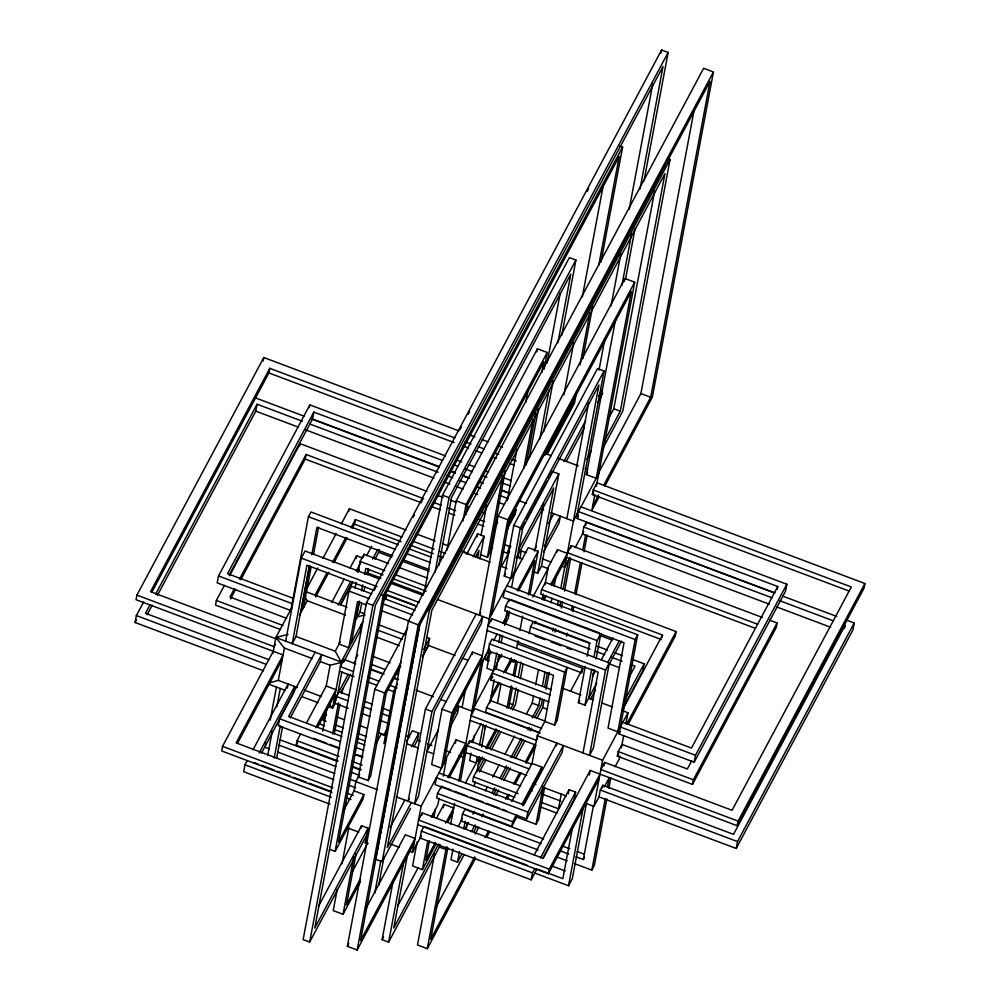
<?xml version="1.0" encoding="UTF-8"?>
<svg xmlns="http://www.w3.org/2000/svg" width="1000" height="1000" viewBox="0 0 1000 1000"><rect width="100%" height="100%" fill="white"/><g stroke="black" fill="none" stroke-linecap="round" stroke-linejoin="round"><path stroke-width="1.5" d="M458.888 430.875L263.788 357.525L136.925 595.1L136.062 599.712L283.087 654.987L236.15 742.887L333.725 779.575M263.538 670.788L135.075 622.5L136.375 615.575L143.713 601.838M445.588 455.938L309.837 404.9L218.5 575.95L217.2 582.875L290.9 610.575M224.438 585.337L216.363 600.462L215.487 605.075L280.525 629.525M263.137 360.988L263.788 357.525M157.363 595.45L255.775 411.138L257.075 404.212L302.337 421.225M151.862 592.163L268.913 372.95L269.788 368.338L454.975 437.962M273.275 651.3L222.537 746.338L221.675 750.95L332.025 792.438M299.65 445.975L300.087 443.663L427.088 491.413M309.312 407.663L309.837 404.9M247.175 760.713L244.988 764.812L243.688 771.737L329.925 804.15M229.188 575.1L312.525 419.025L313.825 412.1L441.838 460.238M240.812 579.7L305.212 459.087L306.075 454.475L423.7 498.688M272.85 653.612L275.875 637.463L292.375 606.575M265.963 742.775L265.113 747.312L269.462 748.95M270.225 720.1L276.475 686.838M291.1 608.962L308.425 516.712L310.963 511.962L398.088 544.712M268.6 683.188L278.312 680.35L284.375 648.075L275.875 637.463L287.975 634.412M285.675 641.15L301.275 558.138L305.075 551.013L379.363 578.938M267.688 755.537L272.275 731.162M276.85 706.787L280.287 688.5M315.087 652.2L279.562 718.725L278.263 725.65L339.25 748.575M373.525 590.237L306.938 565.2L292.213 643.612L296.025 636.475L309.337 565.612M300.9 612.638L309.775 565.413M311.775 554.75L316.925 527.325L392.663 555.788M274.237 757.962L280.238 725.975M287.337 688.188L288.113 684.038L253.025 749.75M303.438 607.888L311.163 566.75M313.463 554.562L318.612 527.137M276.613 758.45L282.613 726.462M338.088 761.025L296.175 745.275L297.05 740.662L300.688 733.838M290.262 717.862L320.325 661.575L321.613 654.663L288.637 716.438L341.9 736.462M348.963 511.062L349.4 508.75L406.025 530.037M352.325 528.3L354.525 524.175L355.387 519.562L402 537.087M306.525 722.9L326.225 686.012L330.125 665.263L343.725 661.825L360.213 630.938L361.512 624.012M326.138 721.438L323.263 720.35L324.95 711.35M322.688 731.125L326.95 708.4M371.763 593.913L351.525 586.3L348.988 591.05L339.025 644.087L348.837 647.775L357.5 601.663L366.213 604.938M356.1 558.513L356.625 555.75L362.463 557.938M328.2 706.513L332.562 708.15L341.225 662.038L362.788 621.638M355.062 588.312L356.175 582.325M358.15 571.862L360.112 561.388L363.925 554.263L388.6 563.538M329.725 704.613L332.562 708.15L335.1 703.4L336.4 696.488L348.25 674.275M341.887 671.625L337.663 694.1L332.562 708.15M343.725 661.825L344.162 659.513L355.775 663.888M363.363 557.25L363.925 554.263M332.625 734.062L338.488 702.825M334.325 733.775L339.913 704.025M341.863 693.612L342.7 689.15M351.375 643.025L359.2 601.362M359.613 601.275L356.25 619.188L360.062 612.062L361.737 603.1M361.575 590.837L362.7 584.862M364.663 574.425L365.788 568.45L383.038 574.938M363.988 591.175L364.825 586.688M367.062 574.75L368.188 568.787M643.988 181L668.138 52.462L661.6 50L366.388 602.9L303.137 939.575L309.675 942.025L366.763 835.113L368.062 828.2L361.525 825.738L318.463 906.388M375.012 559.163L378.675 552.288L379.188 549.525M309.675 942.025L372.912 605.35L668.138 52.462M329.513 849.312L335.112 851.413L383.2 595.45L622.6 147.088L619.8 146.037M385.9 599.288L386.763 594.675L414.35 605.037M343.212 811.213L354.087 790.85L355.825 781.625L359.625 774.5M337.212 889.475L333.237 910.625L343.038 914.312L360.562 881.475M342.025 863.787L348.837 827.525M407.688 627.7L374.812 689.25L358.363 776.875L368.162 780.562L370.7 775.812L386.287 692.8L400.788 665.638M354.087 790.85L363.888 794.538L363.025 799.15L335.112 851.413M343.038 914.312L353.812 856.9M368.162 780.562L384.613 692.938L401.413 661.475M356.075 853.625L346.438 904.95L360.213 879.15M361 828.512L361.525 825.738M367.912 843.838L365.288 842.85L367 833.763M383.925 743.7L393.888 690.662L397.525 683.825M414.225 843.088L357.15 950L347.35 946.312L408.425 621.175L703.637 68.275L713.438 71.963L652.362 397.1L604.963 485.887M357.15 950L418.225 624.85L713.438 71.963M424.175 592.825L442.512 495.2L569.375 257.613L575.9 260.075L561.812 335.1M419.95 623.212L375.613 859.237L382.15 861.7L410.55 808.5M374.787 893.012L380.8 860.975M435.012 572.4L449.05 497.65L575.9 260.075M382.15 861.7L429.363 610.337L670.037 159.6L667.425 158.625M378.7 885.3L384.1 856.575M438.775 565.487L451.55 497.45L570.8 274.125L557.913 342.725M422.5 656.25L428.288 645.387L429.588 638.475L426.975 637.487M447 550.1L456.25 500.863L537.438 348.812L547.238 352.488L544.1 369.225M413.875 746.875L417.5 740.088L418.8 733.162L412.262 730.713L406.463 741.575M439.9 844.3L439.375 847.062L388.638 942.1L382.1 939.638L392.9 882.175M476.163 614.012L425.425 709.038L408.088 801.275L409.425 798.775M462.975 520.962L466.05 504.55L547.238 352.488M465.763 514.825L467.725 504.4L543.837 361.863L541.838 372.5M388.638 942.1L403.975 860.438M431.95 711.5L414.625 803.737L418.438 796.612L434.462 711.287L481.4 623.387L482.7 616.462L431.95 711.5L425.425 709.038M407.762 853.4L393.738 928.05L438.475 844.262M409.888 851.325L412.5 852.312L421.163 806.188L446.538 758.675L443.25 776.15M421.938 815.212L422.362 812.9L543.25 858.35L590.188 770.438L737.2 825.713L864.062 588.138L864.925 583.525L597.025 482.8L593.225 489.938L592.35 494.538L849 591.025M417.088 842.025L412.6 865.962L422.4 869.638L436.175 843.85M442.05 709.15L431.662 764.5L441.463 768.175L451.85 712.837L482.3 655.812L472.5 652.138L442.05 709.15L451.85 712.837M527.038 865.15L423.95 826.388L421.413 831.137L420.112 838.062L531.188 879.812L537.038 868.863M477.038 536.888L477.612 533.85L484.137 536.312L479.875 559.038M481 535.438L486.675 505.25M477.638 557.8L479.038 550.363L475.412 557.15M422.4 869.638L427.738 841.225M432.238 817.288L432.8 814.3M451.5 790.175L441.337 786.35L437.525 793.475L436.662 798.088L511.8 826.338L517.638 815.413M429.45 840.888L425.8 860.275L435.35 842.4M433.925 817.013L435.337 809.55M444 763.425L453.525 712.7L481.438 660.425M439.113 798.213L437.875 804.8L431.35 817.013M440.9 788.65L441.337 786.35M480.4 554.6L487.4 557.238L502.713 475.725M505.262 470.9L489.938 552.487L487.4 557.238M434.675 853.462L417.488 944.987L427.287 948.675L475.688 858.037M443.263 807.788L443.913 804.325L453.713 808.012L445.637 823.138M455.387 743.225L456.037 739.762L465.838 743.45L447.713 777.387M462.1 707.475L465.737 688.138M472.062 654.438L472.5 652.138M596.375 486.262L634.712 282.188L624.913 278.5L498.05 516.075L479.425 615.237L480.7 612.863M507.3 500.487L516.9 449.4M525.75 402.262L528.038 390.1M536.875 351.85L537.438 348.812M427.287 948.675L446.413 846.888M450.675 824.15L454.575 803.4M458.775 781.087L507.85 519.763L634.712 282.188M447.875 847.812L430.688 939.312L474.712 856.875M460.462 780.8L467.075 745.612L469.613 740.863L532.05 764.338M474.438 706.413L483.1 660.288M491.763 614.175L509.525 519.625L631.312 291.55L596.225 478.338L586.425 474.65L615.75 318.488M491.3 621.013L491.737 618.713L609.35 662.925L593.325 748.25L589.513 755.375L605.55 670.05L609.35 662.925M469.1 743.625L469.613 740.863M581.925 672.975L492.013 639.113L489.475 643.863L488.175 650.788L553.525 675.35L544.85 721.475L537.25 735.725L532.05 763.4L511.75 801.413M487.65 661.012L489.363 651.838M508.038 552.45L509.188 546.337L504.988 544.763M523.85 468.288L532.987 419.637M452.975 849.1L450.988 859.712L457.512 862.175L461.925 853.913M471 753.112L469.613 760.55L476.138 763.012L477.262 757.062M472.962 742.7L474.363 735.263M490.288 650.462L486.938 668.312L493.475 670.775L496.825 652.925M604.05 371L520.325 527.8L510.8 578.538L504.263 576.075L513.787 525.35L597.513 368.537L604.05 371L577.2 513.975M526.1 465.05L535.812 413.338M543.612 838.913L464.975 809.338L462.438 814.087L461.138 821.012L538.1 849.938M538.488 408.875L529.612 456.138L526.675 461.65M547.087 363.137L560.262 293.012M548.987 701.9L490.9 680.062L492.2 673.15L550.288 694.987M457.512 862.175L459.513 851.562M463.775 828.838L465.2 821.25M520.538 785.962L477.35 769.725L473.537 776.85L472.675 781.462L514.788 797.288M479.5 745.163L483.413 724.325M499.762 682.887L486.538 707.663L485.675 712.275L539.4 732.475M498.775 642.5L500.175 635.062M508.975 601.388L509.4 599.075L505.6 606.2L504.738 610.812L589.675 642.75L587.137 656.237M466.25 828.787L467.375 822.837M474.3 785.987L475.112 781.612M476.912 772.025L479.738 757.038M481.625 746.963L485.538 726.125M489.913 702.85L494.237 679.788M496.175 669.513L498.95 654.712M501.188 642.812L502.587 635.375M504.538 624.963L507.238 610.612M511.587 587.425L522.837 527.587L598.95 385.037L560.725 588.5M498.275 660.225L498.85 657.188M517.463 558.075L518.325 553.513M539.875 438.775L549.038 389.988M509.312 612.6L508.275 618.138L504.65 624.925M519.788 558.837L521.225 551.188M543.688 431.562L553.188 381.037M497.475 703.05L501.112 683.65M563.913 394.913L573.7 342.8M582.337 296.825L603.35 184.95M514.475 659.613L513.987 662.25L511.125 661.175M516.587 648.413L518 640.888M519.913 630.688L522.65 616.125M534.862 551.025L543.737 503.787M506.987 708.225L511.2 685.85M513.162 675.4L515.962 660.475M528.263 594.963L534.712 560.65L518.55 590.9M508.663 708.088L512.6 687.15M514.562 676.675L517.375 661.725M529.963 594.663L538.112 551.287L528.312 547.6L512.362 577.463M510.788 708.85L512.987 704.725L516.138 687.962M518.138 677.3L521 662.062M533.763 571.812L537.675 573.288L553.7 487.962L516.3 558.013M518.337 689.4L515.487 704.513L512.55 710.025M520.325 678.812L523.162 663.688M537.675 573.288L541.487 566.15L558.812 473.913L552.275 471.463L548.6 478.35M529.2 633.737L530.5 626.825L533.038 622.075L590.037 643.5M574 397.062L572.85 403.2L545.138 455.1M580.037 364.875L589.825 312.775M598.75 265.262L619.2 156.45L384.862 595.312L338.512 842.05L363.888 794.538M576.825 390.788L574.513 403.05L547.112 454.375M582.863 358.6L592.65 306.488M601 262.05L622.6 147.088M628.175 724.338L675.238 636.188L676.1 631.575L545.413 582.45L541.613 589.575L540.75 594.188L661.625 639.637M542.212 599.513L543.25 593.975M544.987 584.75L548.013 568.612L541.487 566.15M557.087 552L557.525 549.7L567.325 553.375L550.65 584.6M526.35 714.087L532.2 703.125L533.625 695.512M535.625 684.875L538.488 669.675M551.05 602.775L551.912 598.212M554.188 586.05L555.9 576.925M566.85 518.638L588.675 402.463M511.8 826.338L512.675 821.725L516.312 814.9M599.012 370.05L604.763 339.45M611.087 305.788L620.862 253.775M629.188 209.4L652.763 83.938M661.025 53.062L661.6 50M532.15 717.913L538.737 705.575L540.163 697.975M542.45 685.812L545.013 672.125M552.725 631.075L553.3 628.038M557.587 605.225L558.438 600.662M542.388 699.25L541.237 705.362L534.637 717.75M544.688 687.013L547.275 673.25M555.025 631.962L555.6 628.9M559.913 605.962L560.775 601.375M563.075 589.15L568.525 560.087M570.812 547.913L571.25 545.612L762.475 617.5M775 592.888L577.163 518.513L578.462 511.587L777.75 586.512L777.237 589.288M536.8 718.55L542.675 707.55L544.113 699.9M546.125 689.175L549.288 672.337M561.362 608.038L562.513 601.912M564.525 591.2L570.562 559.038M621.925 285.3L631.7 233.275M640.037 188.9L663.025 66.5L375.425 605.15L314.775 927.987L368.062 828.2M624.338 281.562L624.913 278.5M625.588 278.95L635.075 228.45M526.562 818.988L527.863 812.075L563.387 745.55L562.087 752.475L526.562 818.988L435.087 784.6L436.388 777.688L527.863 812.075M531.725 791.4L532.837 785.438M774.137 592.9L586.325 522.288L583.787 527.038L582.487 533.95L769.388 604.212M585.8 525.05L586.325 522.288M532.05 763.4L541.85 767.087L540.988 771.7L522.75 805.85M566.562 636.213L567.137 633.15M571.45 610.188L572.312 605.6M574.612 593.35L580.375 562.725M582.675 550.475L585.55 535.175M572.837 611.575L573.7 606.975M576 594.725L582.038 562.575M584.05 551.85L587.225 535.013M594.825 494.513L591.825 510.475L599.125 496.812M608.675 418.275L613.787 408.713L654.663 191.112M515.8 816.712L536.038 824.312L543.15 786.425M554.663 725.15L564.625 672.113L567.163 667.362L557.2 720.4L554.663 725.15L544.85 721.475M544.55 787.738L538.562 819.562L536.038 824.312M531.188 879.812L532.487 872.9L534.688 868.787M556.325 745.863L556.85 743.1L523.862 804.862L438.925 772.938M604.275 441.213L620.312 411.163L664.938 173.65L431.875 610.125L387.262 847.65L411.362 802.513M670.037 159.6L622.825 410.962L602.312 449.375M582.137 671.825L582.788 668.363L517.45 643.8L518.713 641.425M541.213 802.288L558.488 808.787L561.3 793.787M596.725 683.1L584.95 705.163L578.413 702.7L585.175 666.737M417.7 824.638L548.375 873.775L549.25 869.163L599.987 774.125M598.312 473.3L640.888 393.562L694.188 109.838M568.3 793.812L569.087 789.663L575.625 792.125L574.325 799.038L542.888 857.913M584.95 705.163L591.712 669.125M593.975 657.113L597.075 640.6L600.875 633.462L596.087 659M594.113 669.5L588.75 698.037L593.112 699.675M582.987 752.925L598.15 672.212L487.062 630.45M603.713 485.238L650.7 397.238L710.037 81.325L419.888 624.712L360.55 940.638L415.1 838.475L405.3 834.788L365.288 909.712M572.775 825.9L562.863 878.675L538.25 869.425M535.025 873.15L568.525 885.738L583.275 807.25M589.325 775.05L590.188 770.438M586.512 803.15L572.337 878.612L568.525 885.738M576.038 856.8L583.312 859.538L593.337 806.213M585.525 803.25L593.925 806.413L602.587 760.288L627.962 712.775L622.15 710.588L662.5 635.025L541.613 589.575M604.012 765.85L604.663 762.387L732.075 810.288L851.325 586.962L593.225 489.938M593.925 806.413L599 796.912L600.3 789.987L602.837 785.238L733.512 834.362L845.15 625.3L844.625 628.062M602.312 788L602.837 785.238M574.4 863.587L591.825 870.138L605.175 799.075M607.438 786.975L609.15 777.9L604.3 786.975M635.138 639.538L617.812 731.775L608.013 728.1L624.038 642.775L503.15 597.325L504.45 590.413L635.138 639.538L637.675 634.788L506.987 585.662M606.85 798.85L594.35 865.387L591.825 870.138M608.837 788.275L610.825 777.688M581 506.838L786.825 584.225L785.525 591.138L694.188 762.2L619.05 733.95L637.675 634.788M769.775 620.237L777.075 622.987L776.213 627.6L692.487 784.4L617.337 756.15L618.212 751.538L622.013 744.412L687.35 768.975L691.75 760.75M619.825 756.075L619.3 758.9L615.138 766.675M621.362 747.875L623.663 735.625M625.875 723.838L627.962 712.775M632.425 659.438L644.125 663.825L642.825 670.75L623.812 706.35M662.062 637.325L662.5 635.025M694.188 762.2L695.487 755.275L786.825 584.225M692.487 784.4L693.35 779.788L777.075 622.987M737.2 825.713L738.075 821.1L864.925 583.525M599 796.912L736.213 848.487L737.513 841.575L854.225 623L846.938 620.262M854.225 623L852.925 629.913L736.213 848.487M269.788 368.338L150.538 591.663L276.5 639.025M135.075 622.5L136.537 619.75M149.85 605.037L145.45 613.288L268.863 659.688M155.725 594.025L257.075 404.212M147.088 614.7L152.225 605.075M313.825 412.1L227.562 573.663L293.263 598.35M229.575 575.712L300.087 443.663M234.363 588.8L229.963 597.025L286.6 618.312M239.475 579.2L306.075 454.475M230.562 598.9L235.688 589.3M275.413 644.312L274.15 646.688L136.925 595.1M306.737 588.638L317.775 567.975M322.925 558.337L336.163 533.55M341.3 523.9L349.4 508.75M299.475 615.312L307.25 600.763L305 596.712M315.05 595.112L326.788 573.138M332.65 562.15L345.85 537.425M350.988 527.812L355.387 519.562M237.475 743.388L282.213 659.6M315.65 596.975L328.85 572.25M333.988 562.638L347.188 537.913M331.763 602.3L344.188 579.025M350.037 568.062L356.625 555.75M259.137 753.012L294.65 686.5L293.35 693.413L261.462 753.15M338.15 605.037L350.475 581.962M356.262 571.1L360.613 562.95M340.45 604.688L352.775 581.613M357.85 572.112L359.3 569.388M366.55 555.812L371.625 546.312M340.475 605.163L352.8 582.087M372.638 559.1L377.775 549.487M366.95 574.25L369.15 570.138M275.875 637.463L341.225 662.038L335.225 651.225L340.3 641.712M374.125 590.388L375.6 587.638M413.05 517.5L414.513 514.75M421.125 502.375L422.6 499.613M460.05 429.475L461.512 426.725M468.125 414.35L469.6 411.6M587.1 191.537L588.562 188.787M296.175 745.275L297.638 742.537M344.162 659.513L340.35 666.637L353.425 671.55M315.725 727.712L336.025 689.7L326.225 686.012M383.862 600.1L386.763 594.675M317.762 726.9L335.163 694.312M355.85 658.538L357.762 654.975M323.263 720.35L326.425 714.412M353.988 663.525L355.425 660.85M340.8 692.712L350.675 674.212M466.662 554.35L477.612 533.85M423.762 649.4L429.588 638.475M473.2 556.8L484.137 536.312M376.35 743.188L381.188 734.112L385.112 735.588M422.562 656.637L428.762 645.025M383.812 735.188L387.438 728.4M493.263 530.188L497.612 522.05M507.413 525.737L516.112 509.438L515.25 514.05L506.55 530.337M507.225 552.863L510.85 546.075M509.625 551.337L501.538 566.487L506.975 568.538M521.388 529.3L525.062 522.425M526.538 519.663L547.125 481.1M411.55 746.737L418.8 733.162M563.837 461.538L585.662 420.675M598.75 396.15L602.388 389.338M504.263 576.075L505.525 573.7M518.362 549.663L558.812 473.913M566.237 461.525L584.475 427.375M597.6 402.788L602.7 393.225M365.288 842.85L366.75 840.125M352.587 871.388L367.812 842.887M514.6 571.4L489.225 618.925L437.575 599.5M491.737 618.713L487.925 625.837L605.55 670.05M438.525 729.587L426.925 751.312L433.462 753.763M534.212 550.388L536.388 546.312M548.713 523.225L553.787 513.725M390.213 827.412L404.825 800.05M586.8 459.25L591.175 451.05M517.1 590.65L538.112 551.287M480.562 665.037L489.45 648.413M493.575 640.688L497.137 634.012M502.762 623.462L505.938 617.525M451.587 719.825L458.837 706.25L457.537 713.162L450.288 726.737M488.55 650.588L484.212 658.737L489.438 660.7M504.5 620.725L509.575 611.213M544.375 546.05L560.325 516.188L559.025 523.1L543.8 551.613M485.812 660.225L490.15 652.075M586.425 474.65L587.688 472.275M445.163 760.125L456.037 739.762M496.637 663.737L501.7 654.225M547.375 568.7L557.525 549.7M497.275 663.65L471.9 711.162L456.225 705.263M532.8 597.125L548.013 568.612M598.763 473.575L573.387 521.1L550.913 512.65M347.35 946.312L348.812 943.575M490.9 680.062L492.8 676.5M577.163 518.513L578.438 516.138M422.362 812.9L418.562 820.025L549.25 869.163M592.35 494.538L593.625 492.163M571.25 545.612L567.45 552.737L757.663 624.25M491.213 695.925L498.462 682.35M503.537 672.85L511.512 657.913M542.675 599.538L544.85 595.462M592.7 505.863L598.562 494.862M449.025 777.925L464.975 748.062M505.562 672.025L512.087 659.812M543.987 600.075L546.163 596M551.962 585.15L566.462 557.987M412.5 852.312L421.375 835.688M471.188 742.4L481.225 723.6M534.513 623.8L535.9 621.213M570 557.337L564.725 567.212L562.112 566.237M575.138 547.712L583.75 531.575M436.562 818.088L443.913 804.325M484.7 727.925L486.175 725.175M397.475 906.363L418.013 867.913M465.438 783.062L479.312 757.075M382.1 939.638L383.575 936.888M479.087 760.5L480.55 757.75M485.688 748.112L495.975 728.863M447.775 822.125L452.85 812.625M478.212 765.113L482.562 756.963M486.912 748.812L497.062 729.812M477.788 770.65L484.387 758.288M489.513 748.675L499.05 730.825M479.462 772L486.075 759.613M491.225 749.963L500.788 732.062M447.188 847.15L445.913 849.525L439.375 847.062M458.312 826.287L462.4 818.637M465.6 827.85L468.525 822.362M472.925 814.137L474.387 811.4M485.363 790.837L487.562 786.725M492.675 777.138L499.263 764.8M505.125 753.838L514.637 736.012M471.4 831.675L475.062 824.825M491.9 793.3L494.825 787.812M499.95 778.225L506.538 765.888M510.925 757.663L521.175 738.475M473.675 831.912L476.613 826.413M481.75 816.775L483.225 814.025M493.5 794.775L496.438 789.275M501.587 779.638L508.188 767.262M513.337 757.638L522.875 739.75M528.025 730.125L529.487 727.375M436.3 906.775L464.175 854.562M475.175 833.962L478.85 827.087M495.725 795.487L498.65 789.987M503.787 780.375L510.387 768.012M515.525 758.388L525.062 740.525M530.2 730.913L531.663 728.162M537.65 737.962L536.375 740.337L471.037 715.775L474.837 708.65L540.188 733.213M484.975 837.638L488.65 830.775M505.525 799.175L507.725 795.05M513.587 784.062L519.462 773.062M525.325 762.075L534.862 744.212M486.688 837.438L489.613 831.95M507.212 798.988L509.412 794.862M515.275 783.888L521.15 772.9M526.275 763.288L535.812 745.425M570.462 691.45L582.788 668.363M522.15 803.962L541.85 767.087M592.612 675L594.8 670.9M578.413 702.7L579.688 700.325M592.475 676.363L595.413 670.875M601.275 659.887L613 637.925M607.6 662.738L619.2 641.012M590.35 699.525L595.425 690.025M608.475 665.588L621.525 641.15M558.488 808.787L559.75 806.4M534.288 854.825L569.087 789.663M628.525 678.337L635.05 666.125L632.15 665.037M540.525 857.837L575.625 792.125M624.388 700.8L644.125 663.825M619.05 733.95L620.312 731.575M604.663 762.387L600.85 769.513L738.075 821.1M626.825 723.85L676.1 631.575M548.375 873.775L599.125 778.737M617.337 756.15L618.612 753.775M583.312 859.538L584.587 857.163M777.75 586.512L691.488 748.075L622.888 722.275M357.525 616.812L365.075 614.9M640.888 393.562L650.7 397.238M613.787 408.713L620.312 411.163M544.2 453.062L551.275 455.725M558.362 458.387L578.175 465.838M585.037 468.425L587.65 469.4M469.075 434.7L474.9 436.887M482.188 439.625L488.013 441.812M498.2 445.65L502.562 447.287M465.175 441.8L471.012 443.988M478.3 446.725L484.137 448.925M494.338 452.762L498.713 454.4M511.838 459.338L516.213 460.988M268.913 372.95L454.1 442.575M462.85 445.863L468.688 448.05M475.975 450.788L481.812 452.987M492.013 456.825L496.388 458.462M509.513 463.4L513.888 465.05M455.812 459.775L461.65 461.975M468.95 464.712L474.787 466.912M485 470.75L487.925 471.85M503.975 477.887L511.275 480.625M453.475 464.613L457.837 466.25M465.112 468.988L472.388 471.712M482.575 475.55L486.938 477.188M502.938 483.2L510.213 485.938M312.525 419.025L439.087 466.6M450.725 470.975L455.087 472.612M462.362 475.35L469.637 478.088M478.363 481.362L482.725 483.013M501.637 490.112L508.913 492.85M254.537 397.55L304.037 416.163M311.325 418.9L439.45 467.062M451.087 471.45L455.462 473.088M462.738 475.825L468.562 478.013M478.762 481.85L483.125 483.488M502.05 490.6L509.338 493.338M782.875 596.175L836.75 616.438M519.288 500.763L526.475 503.462M540.85 508.862L543.725 509.95M309.637 423.975L438.137 472.275M446.9 475.575L452.738 477.775M460.037 480.513L465.875 482.713M476.1 486.55L480.475 488.2M499.462 495.337L508.225 498.625M583.787 527.038L772.138 597.85M779.438 600.6L833.462 620.9M255.775 411.138L298.125 427.05M305.425 429.8L433.913 478.1M444.137 481.938L449.975 484.137M455.812 486.337L463.113 489.075M473.338 492.925L477.725 494.575M498.162 502.25L504 504.45M776.688 606.962L830.713 627.275M442.512 495.2L449.05 497.65M498.05 516.075L507.85 519.763M456.25 500.863L466.05 504.55M437.3 495.25L443.137 497.45M450.438 500.188L456.275 502.388M466.5 506.225L469.412 507.325M482.55 512.263L485.475 513.362M513.787 525.35L520.325 527.8M433.862 502.512L441.112 505.238M448.375 507.975L455.637 510.7M478.875 519.438L484.675 521.625M305.212 459.087L421.375 502.762M431.538 506.575L440.25 509.85M448.963 513.125L454.775 515.312M478 524.05L483.812 526.237M566.575 557.35L755.337 628.312M518.987 550.025L526.25 552.75M542.212 558.75L550.925 562.025M489.825 546.737L492.675 547.812M502.688 551.575L508.4 553.725M516.975 556.95L522.7 559.087M416.188 533.862L435.062 540.962M442.325 543.688L448.137 545.875M462.65 551.337L468.462 553.513M461.887 551.587L490.213 562.238M413.65 541.462L434.038 549.138M439.862 551.325L445.688 553.513M354.525 524.175L401.125 541.7M409.862 544.987L433.175 553.75M439 555.938L443.363 557.575M408.25 548.538L431.488 557.275M308.425 516.712L395.55 549.475M407.163 553.837L430.4 562.575M510.85 599.625L599.425 632.925M402.863 559.625L429.075 569.475M378.675 552.288L391.625 557.163M403.15 561.5L429.062 571.237M599.5 635.312L612.463 640.188M505.6 606.2L597.075 640.6M398.762 567.362L427.812 578.275M597.35 646.25L607.587 650.088M614.888 652.837L622.2 655.588M360.112 561.388L384.8 570.662M394.963 574.487L426.912 586.5M530.5 626.825L590.037 649.2M595.85 651.388L604.562 654.663M611.812 657.387L621.987 661.213M393.1 578.725L426.163 591.15M366.575 572.6L381.1 578.062M391.262 581.875L423.212 593.888M535.013 635.925L545.175 639.738M550.988 641.925L561.15 645.75M566.962 647.938L571.312 649.575M609.062 663.763L619.225 667.588M391.012 583.312L423.05 595.363M301.275 558.138L377.013 586.613M387.2 590.438L419.237 602.487M426.75 609.362L429.363 610.337M385.1 594.587L416.95 606.562M380.4 594.4L383.2 595.45M383.325 598.25L415.112 610.2M348.988 591.05L369.225 598.663M382.225 603.55L412.575 614.963M489.475 643.863L564.625 672.113M366.388 602.9L372.912 605.35M382.175 610.938L409.762 621.312M408.425 621.175L418.225 624.85M488.25 652.575L491.112 653.65M498.263 656.338L501.112 657.412M305.613 591.587L346.987 607.15M360.062 612.062L363.975 613.538M562.612 688.213L580.812 695.05M601.825 702.95L611.987 706.775M378.575 624.725L404.712 634.55M494.738 668.4L551.362 689.688M428.288 645.387L455.188 655.5M462.275 658.162L467.938 660.288M307.25 600.763L345.475 615.138M377.488 630.025L402.175 639.3M218.5 575.95L292.2 603.663M620.35 727.025L695.487 755.275M376.188 636.938L399.425 645.675M532.2 703.125L538.737 705.575M542.675 707.55L546.875 709.137M509.062 703.25L512.987 704.725M372.725 656.325L390.15 662.875M490.35 700.537L545.525 721.287M216.363 600.462L282.838 625.462M618.212 751.538L693.35 779.788M371.825 664.538L384.9 669.45M395.062 673.275L397.962 674.375M486.538 707.663L541.712 728.413M296.025 636.475L335.225 651.225M370.962 669.15L384.025 674.062M394.2 677.887L398.55 679.525M370.3 669.338L383.363 674.25M393.525 678.075L397.887 679.712M416 690.15L433.425 696.7M440.688 699.425L446.488 701.612M537.25 735.725L602.587 760.288M367.938 677.013L379.562 681.388M389.725 685.2L396.987 687.938M284.375 648.075L312.387 658.6M320.325 661.575L330.125 665.263M339.487 671.25L354.012 676.712M367.075 681.625L377.238 685.45M387.4 689.275L394.663 692M470.175 720.387L535.513 744.95M374.812 689.25L384.613 692.938M136.375 615.575L266.288 664.425M338.925 691.725L349.1 695.55M365.062 701.55L372.325 704.287M382.488 708.112L391.2 711.388M600.3 789.987L737.513 841.575M336.4 696.488L348.013 700.85M363.988 706.85L371.238 709.587M381.413 713.4L390.125 716.675M467.075 745.612L529.513 769.087M278.312 680.35L297.45 687.55M304.45 690.175L321.25 696.5M335.1 703.4L348.162 708.312M362.688 713.775L369.938 716.5M380.112 720.325L388.825 723.6M526.763 775.45L465.775 752.525L463.237 757.275L459.038 755.7M268.663 684.137L285.512 690.462M302.062 696.688L318.038 702.688M407.05 736.15L409.663 737.138M417.5 740.088L420.375 741.162M427.562 743.863L431.875 745.487M444.812 750.35L450.562 752.513M532.938 783.487L535.837 784.575M543.1 787.3L566.337 796.038M337.137 717.013L344.338 719.712M360.175 725.675L367.375 728.375M378.9 732.712L384.65 734.875M542.137 794.075L560.85 801.112M407.038 743.825L418.413 748.1M336.213 725.225L343.413 727.925M357.812 733.337L366.45 736.587M473.537 776.85L518.175 793.625M318.762 723.6L324.575 725.775M334.738 729.6L342 732.325M357.962 738.337L365.225 741.062M540.925 807.113L556.9 813.125M356.3 741.875L364.938 745.125M279.562 718.725L340.55 741.65M355.075 747.113L363.787 750.387M313.55 738.312L326.625 743.225M329.525 744.312L339.688 748.138M357.113 754.688L362.925 756.875M454.4 791.263L467.475 796.175M470.375 797.262L483.438 802.175M486.35 803.275L499.412 808.188M502.325 809.275L506.675 810.913M355.225 754.575L362.488 757.312M297.05 740.662L338.95 756.413M351.962 761.3L362.075 765.113M437.525 793.475L512.675 821.725M352.537 766.462L361.2 769.725M280.212 739.875L337 761.237M353.025 767.25L360.312 769.987M562.55 846.025L569.837 848.763M577.112 851.5L584.4 854.237M279.125 745.175L335.925 766.538M351.95 772.55L359.225 775.288M462.438 814.087L541.087 843.662M560.013 850.775L568.75 854.062M278.175 752.225L334.812 773.525M349.325 778.975L356.587 781.712M556.975 857.038L567.137 860.863M355.825 781.625L377.438 789.75M396.175 796.8L421.163 806.188M348.288 785.05L355.575 787.788M552.188 866.1L565.212 871M222.537 746.338L332.887 787.825M347.413 793.275L353.225 795.462M254.062 762.525L258.412 764.163M261.312 765.25L274.387 770.163M277.288 771.25L290.363 776.162M293.263 777.262L306.325 782.175M309.237 783.263L331.012 791.45M346.55 797.887L350.9 799.525M244.988 764.812L331.225 797.237M421.413 831.137L532.487 872.9M347.163 827.75L358.775 832.113M390.913 844.2L399.425 847.4"/></g></svg>
